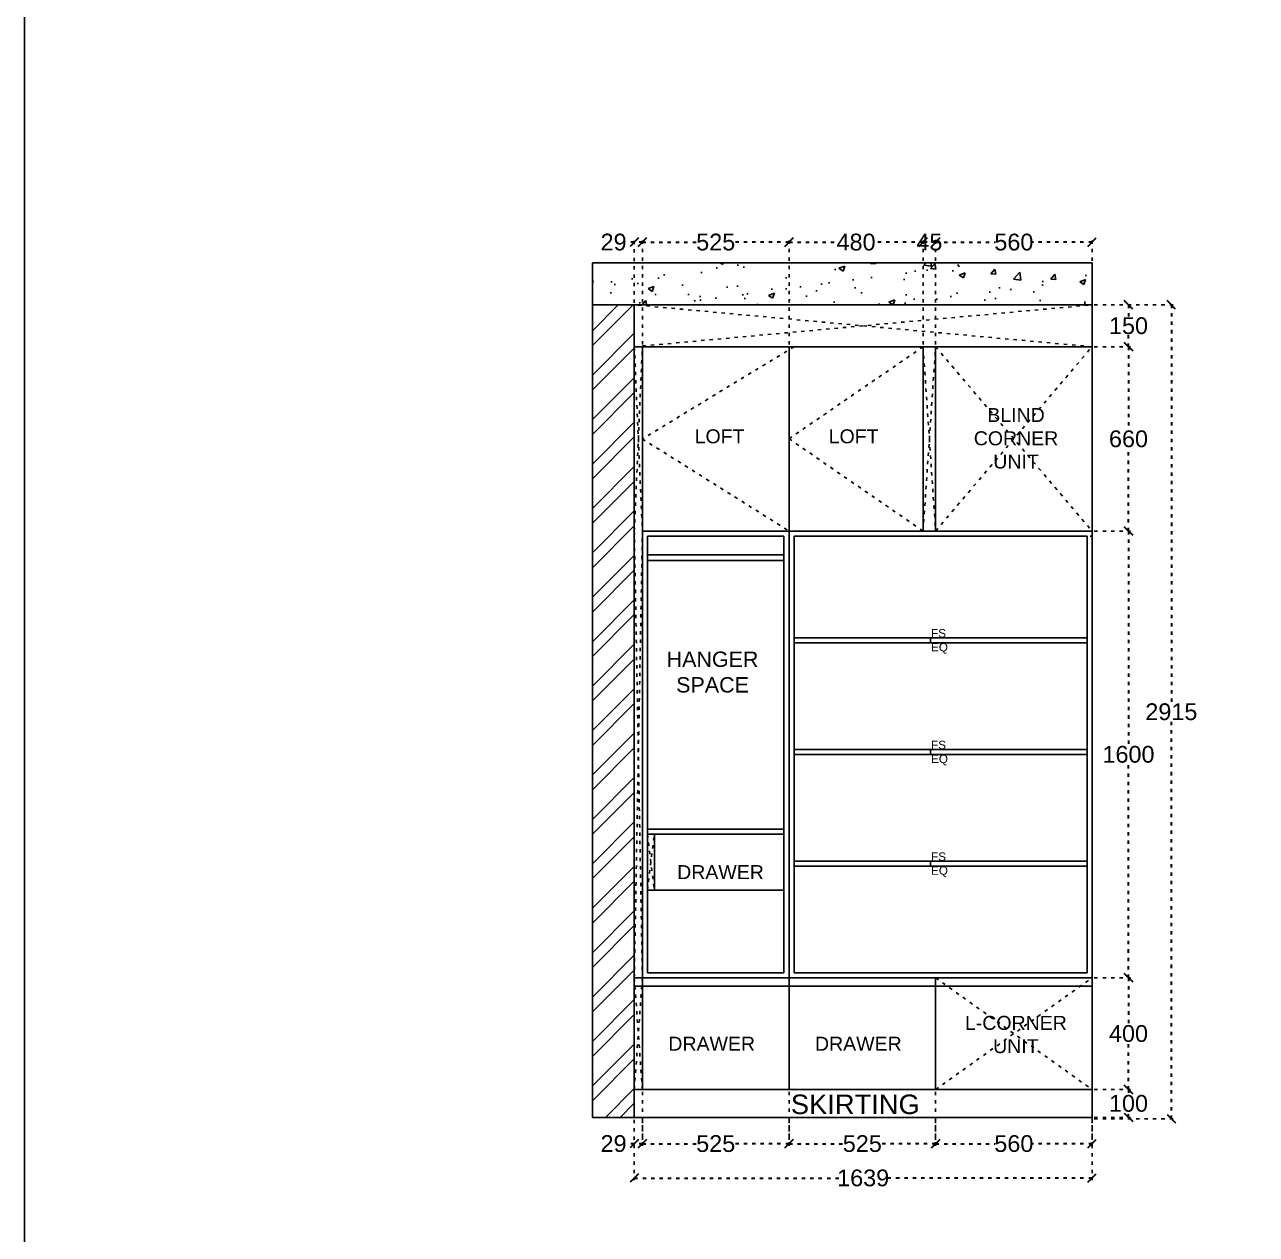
# Model space of a CAD drawing. Header units: millimetres. Extents: x 220712 to 1505573, y -354410 to 241923.
# Drawn here: x 220712 to 225122, y 80718 to 85051 of the extents above; entities that cross this region are included whole.
import ezdxf

# ---------------------------------------------------------------- set-up
doc = ezdxf.new("R2010")
doc.units = ezdxf.units.MM
doc.header["$MEASUREMENT"] = 0
doc.linetypes.add('ACAD_ISO03W100', pattern=[30, 12, -18])
doc.layers.add('Walls', color=253, linetype='Continuous')
doc.layers.add('Words', color=7, linetype='Continuous')
doc.styles.get("Standard").update_dxf_attribs({"font": 'arial.ttf'})
doc.dimstyles.get("Standard").update_dxf_attribs({"dimtxt": 60, "dimasz": 30, "dimexe": 7.75, "dimexo": 8.13, "dimgap": 0.63, "dimtad": 0, "dimtih": 1, "dimtoh": 1, "dimdec": 0, "dimzin": 0, "dimtxsty": 'Standard', "dimblk": 'OBLIQUE', "dimcen": 2.25, "dimclrd": 1, "dimclre": 1, "dimclrt": 1, "dimadec": 0, "dimazin": 0, "dimtfac": 1, "dimtdec": 0, "dimtofl": 0, "dimtmove": 0, "dimatfit": 3, "dimfxl": 1, "dimtolj": 1, "dimtzin": 0, "dimlwd": 30, "dimarcsym": 0})

# ---------------------------------------------------------------- blocks, each defined once
blk = doc.blocks.new('_Oblique')
at = {"color": 0, "linetype": 'ByBlock', "lineweight": -2}
blk.add_line((-0.5, -0.5), (0.5, 0.5), dxfattribs=at)
blk = doc.blocks.new('*D1561')
at = {"layer": 'Defpoints', "color": 0, "linetype": 'ACAD_ISO03W100', "transparency": 16777216}
for p in [(224533.5, 81237), (224664, 81237), (224533.5, 81137)]:
    blk.add_point(p, dxfattribs=at)
at = {"layer": 'Walls', "color": 1, "linetype": 'ACAD_ISO03W100', "lineweight": -2, "transparency": 16777216}
for p, q in [((224541.6, 81237), (224671.8, 81237)), ((224541.6, 81137), (224671.8, 81137))]:
    blk.add_line(p, q, dxfattribs=at)
at = {"layer": 'Walls', "color": 1, "linetype": 'ACAD_ISO03W100', "lineweight": 30, "transparency": 16777216}
for p, q in [((224664, 81237), (224664, 81218.3)), ((224664, 81137), (224664, 81155.7))]:
    blk.add_line(p, q, dxfattribs=at)
at = {"layer": 'Walls', "color": 1, "linetype": 'ACAD_ISO03W100', "lineweight": 30, "transparency": 16777216, "xscale": 30, "yscale": 30, "zscale": 30}
for p, rotation in [((224664, 81237), 90), ((224664, 81137), 270)]:
    blk.add_blockref('_Oblique', p, dxfattribs=dict(at, rotation=rotation))
at = {"layer": 'Walls', "color": 1, "linetype": 'ACAD_ISO03W100', "transparency": 16777216, "insert": (224664, 81187), "char_height": 60, "attachment_point": 5}
blk.add_mtext('\\A1;100', dxfattribs=at)
blk = doc.blocks.new('*D1562')
at = {"layer": 'Defpoints', "color": 0, "linetype": 'ACAD_ISO03W100', "transparency": 16777216}
for p in [(224533.5, 81637), (224664, 81637), (224533.5, 81237)]:
    blk.add_point(p, dxfattribs=at)
at = {"layer": 'Walls', "color": 1, "linetype": 'ACAD_ISO03W100', "lineweight": -2, "transparency": 16777216}
for p, q in [((224541.6, 81637), (224671.8, 81637)), ((224541.6, 81237), (224671.8, 81237))]:
    blk.add_line(p, q, dxfattribs=at)
at = {"layer": 'Walls', "color": 1, "linetype": 'ACAD_ISO03W100', "lineweight": 30, "transparency": 16777216}
for p, q in [((224664, 81637), (224664, 81468.3)), ((224664, 81237), (224664, 81405.7))]:
    blk.add_line(p, q, dxfattribs=at)
at = {"layer": 'Walls', "color": 1, "linetype": 'ACAD_ISO03W100', "lineweight": 30, "transparency": 16777216, "xscale": 30, "yscale": 30, "zscale": 30}
for p, rotation in [((224664, 81637), 90), ((224664, 81237), 270)]:
    blk.add_blockref('_Oblique', p, dxfattribs=dict(at, rotation=rotation))
at = {"layer": 'Walls', "color": 1, "linetype": 'ACAD_ISO03W100', "transparency": 16777216, "insert": (224664, 81437), "char_height": 60, "attachment_point": 5}
blk.add_mtext('\\A1;400', dxfattribs=at)
blk = doc.blocks.new('*D1563')
at = {"layer": 'Defpoints', "color": 0, "linetype": 'ACAD_ISO03W100', "transparency": 16777216}
for p in [(224533.5, 83237), (224664, 83237), (224533.5, 81637)]:
    blk.add_point(p, dxfattribs=at)
at = {"layer": 'Walls', "color": 1, "linetype": 'ACAD_ISO03W100', "lineweight": -2, "transparency": 16777216}
for p, q in [((224541.6, 83237), (224671.8, 83237)), ((224541.6, 81637), (224671.8, 81637))]:
    blk.add_line(p, q, dxfattribs=at)
at = {"layer": 'Walls', "color": 1, "linetype": 'ACAD_ISO03W100', "lineweight": 30, "transparency": 16777216}
for p, q in [((224664, 83237), (224664, 82468.3)), ((224664, 81637), (224664, 82405.7))]:
    blk.add_line(p, q, dxfattribs=at)
at = {"layer": 'Walls', "color": 1, "linetype": 'ACAD_ISO03W100', "lineweight": 30, "transparency": 16777216, "xscale": 30, "yscale": 30, "zscale": 30}
for p, rotation in [((224664, 83237), 90), ((224664, 81637), 270)]:
    blk.add_blockref('_Oblique', p, dxfattribs=dict(at, rotation=rotation))
at = {"layer": 'Walls', "color": 1, "linetype": 'ACAD_ISO03W100', "transparency": 16777216, "insert": (224664, 82437), "char_height": 60, "attachment_point": 5}
blk.add_mtext('\\A1;1600', dxfattribs=at)
blk = doc.blocks.new('*D1564')
at = {"layer": 'Defpoints', "color": 0, "linetype": 'ACAD_ISO03W100', "transparency": 16777216}
for p in [(224533.5, 83897), (224664, 83897), (224533.5, 83237)]:
    blk.add_point(p, dxfattribs=at)
at = {"layer": 'Walls', "color": 1, "linetype": 'ACAD_ISO03W100', "lineweight": -2, "transparency": 16777216}
for p, q in [((224541.6, 83897), (224671.8, 83897)), ((224541.6, 83237), (224671.8, 83237))]:
    blk.add_line(p, q, dxfattribs=at)
at = {"layer": 'Walls', "color": 1, "linetype": 'ACAD_ISO03W100', "lineweight": 30, "transparency": 16777216}
for p, q in [((224664, 83897), (224664, 83598.3)), ((224664, 83237), (224664, 83535.7))]:
    blk.add_line(p, q, dxfattribs=at)
at = {"layer": 'Walls', "color": 1, "linetype": 'ACAD_ISO03W100', "lineweight": 30, "transparency": 16777216, "xscale": 30, "yscale": 30, "zscale": 30}
for p, rotation in [((224664, 83897), 90), ((224664, 83237), 270)]:
    blk.add_blockref('_Oblique', p, dxfattribs=dict(at, rotation=rotation))
at = {"layer": 'Walls', "color": 1, "linetype": 'ACAD_ISO03W100', "transparency": 16777216, "insert": (224664, 83567), "char_height": 60, "attachment_point": 5}
blk.add_mtext('\\A1;660', dxfattribs=at)
blk = doc.blocks.new('*D1567')
at = {"layer": 'Defpoints', "color": 0, "linetype": 'ACAD_ISO03W100', "transparency": 16777216}
for p in [(224533.5, 84047), (224664, 84047), (224533.5, 83897)]:
    blk.add_point(p, dxfattribs=at)
at = {"layer": 'Walls', "color": 1, "linetype": 'ACAD_ISO03W100', "lineweight": -2, "transparency": 16777216}
for p, q in [((224541.6, 84047), (224671.8, 84047)), ((224541.6, 83897), (224671.8, 83897))]:
    blk.add_line(p, q, dxfattribs=at)
at = {"layer": 'Walls', "color": 1, "linetype": 'ACAD_ISO03W100', "lineweight": 30, "transparency": 16777216}
for p, q in [((224664, 84047), (224664, 84003.3)), ((224664, 83897), (224664, 83940.7))]:
    blk.add_line(p, q, dxfattribs=at)
at = {"layer": 'Walls', "color": 1, "linetype": 'ACAD_ISO03W100', "lineweight": 30, "transparency": 16777216, "xscale": 30, "yscale": 30, "zscale": 30}
for p, rotation in [((224664, 84047), 90), ((224664, 83897), 270)]:
    blk.add_blockref('_Oblique', p, dxfattribs=dict(at, rotation=rotation))
at = {"layer": 'Walls', "color": 1, "linetype": 'ACAD_ISO03W100', "transparency": 16777216, "insert": (224664, 83972), "char_height": 60, "attachment_point": 5}
blk.add_mtext('\\A1;150', dxfattribs=at)
blk = doc.blocks.new('*D1568')
at = {"layer": 'Defpoints', "color": 0, "linetype": 'ACAD_ISO03W100', "transparency": 16777216}
for p in [(223973.5, 81237), (224533.5, 81237), (223973.5, 81043)]:
    blk.add_point(p, dxfattribs=at)
at = {"layer": 'Walls', "color": 1, "linetype": 'ACAD_ISO03W100', "lineweight": -2, "transparency": 16777216}
for p, q in [((223973.5, 81228.9), (223973.5, 81035.2)), ((224533.5, 81228.9), (224533.5, 81035.2))]:
    blk.add_line(p, q, dxfattribs=at)
at = {"layer": 'Walls', "color": 1, "linetype": 'ACAD_ISO03W100', "lineweight": 30, "transparency": 16777216}
for p, q in [((223973.5, 81043), (224186.7, 81043)), ((224533.5, 81043), (224320.3, 81043))]:
    blk.add_line(p, q, dxfattribs=at)
at = {"layer": 'Walls', "color": 1, "linetype": 'ACAD_ISO03W100', "lineweight": 30, "transparency": 16777216, "xscale": 30, "yscale": 30, "zscale": 30, "rotation": 180}
blk.add_blockref('_Oblique', (223973.5, 81043), dxfattribs=at)
at = {"layer": 'Walls', "color": 1, "linetype": 'ACAD_ISO03W100', "lineweight": 30, "transparency": 16777216, "xscale": 30, "yscale": 30, "zscale": 30}
blk.add_blockref('_Oblique', (224533.5, 81043), dxfattribs=at)
at = {"layer": 'Walls', "color": 1, "linetype": 'ACAD_ISO03W100', "transparency": 16777216, "insert": (224253.5, 81043), "char_height": 60, "attachment_point": 5}
blk.add_mtext('\\A1;560', dxfattribs=at)
blk = doc.blocks.new('*D1569')
at = {"layer": 'Defpoints', "color": 0, "linetype": 'ACAD_ISO03W100', "transparency": 16777216}
for p in [(223448.5, 81237), (223973.5, 81137), (223448.5, 81043)]:
    blk.add_point(p, dxfattribs=at)
at = {"layer": 'Walls', "color": 1, "linetype": 'ACAD_ISO03W100', "lineweight": -2, "transparency": 16777216}
for p, q in [((223448.5, 81228.9), (223448.5, 81035.2)), ((223973.5, 81128.9), (223973.5, 81035.2))]:
    blk.add_line(p, q, dxfattribs=at)
at = {"layer": 'Walls', "color": 1, "linetype": 'ACAD_ISO03W100', "lineweight": 30, "transparency": 16777216}
for p, q in [((223448.5, 81043), (223643.9, 81043)), ((223973.5, 81043), (223778.1, 81043))]:
    blk.add_line(p, q, dxfattribs=at)
at = {"layer": 'Walls', "color": 1, "linetype": 'ACAD_ISO03W100', "lineweight": 30, "transparency": 16777216, "xscale": 30, "yscale": 30, "zscale": 30, "rotation": 180}
blk.add_blockref('_Oblique', (223448.5, 81043), dxfattribs=at)
at = {"layer": 'Walls', "color": 1, "linetype": 'ACAD_ISO03W100', "lineweight": 30, "transparency": 16777216, "xscale": 30, "yscale": 30, "zscale": 30}
blk.add_blockref('_Oblique', (223973.5, 81043), dxfattribs=at)
at = {"layer": 'Walls', "color": 1, "linetype": 'ACAD_ISO03W100', "transparency": 16777216, "insert": (223711, 81043), "char_height": 60, "attachment_point": 5}
blk.add_mtext('\\A1;525', dxfattribs=at)
blk = doc.blocks.new('*D1570')
at = {"layer": 'Defpoints', "color": 0, "linetype": 'ACAD_ISO03W100', "transparency": 16777216}
for p in [(222923.5, 81237), (223448.5, 81137), (222923.5, 81043)]:
    blk.add_point(p, dxfattribs=at)
at = {"layer": 'Walls', "color": 1, "linetype": 'ACAD_ISO03W100', "lineweight": -2, "transparency": 16777216}
for p, q in [((222923.5, 81228.9), (222923.5, 81035.2)), ((223448.5, 81128.9), (223448.5, 81035.2))]:
    blk.add_line(p, q, dxfattribs=at)
at = {"layer": 'Walls', "color": 1, "linetype": 'ACAD_ISO03W100', "lineweight": 30, "transparency": 16777216}
for p, q in [((222923.5, 81043), (223118.9, 81043)), ((223448.5, 81043), (223253.1, 81043))]:
    blk.add_line(p, q, dxfattribs=at)
at = {"layer": 'Walls', "color": 1, "linetype": 'ACAD_ISO03W100', "lineweight": 30, "transparency": 16777216, "xscale": 30, "yscale": 30, "zscale": 30, "rotation": 180}
blk.add_blockref('_Oblique', (222923.5, 81043), dxfattribs=at)
at = {"layer": 'Walls', "color": 1, "linetype": 'ACAD_ISO03W100', "lineweight": 30, "transparency": 16777216, "xscale": 30, "yscale": 30, "zscale": 30}
blk.add_blockref('_Oblique', (223448.5, 81043), dxfattribs=at)
at = {"layer": 'Walls', "color": 1, "linetype": 'ACAD_ISO03W100', "transparency": 16777216, "insert": (223186, 81043), "char_height": 60, "attachment_point": 5}
blk.add_mtext('\\A1;525', dxfattribs=at)
blk = doc.blocks.new('*D1571')
at = {"layer": 'Defpoints', "color": 0, "linetype": 'ACAD_ISO03W100', "transparency": 16777216}
for p in [(222894.5, 81137), (222923.5, 81137), (222894.5, 81043)]:
    blk.add_point(p, dxfattribs=at)
at = {"layer": 'Walls', "color": 1, "linetype": 'ACAD_ISO03W100', "lineweight": -2, "transparency": 16777216}
for p, q in [((222894.5, 81128.9), (222894.5, 81035.2)), ((222923.5, 81128.9), (222923.5, 81035.2))]:
    blk.add_line(p, q, dxfattribs=at)
at = {"layer": 'Walls', "color": 1, "linetype": 'ACAD_ISO03W100', "lineweight": 30, "transparency": 16777216}
for p, q in [((222894.5, 81043), (222864.5, 81043)), ((222923.5, 81043), (222894.5, 81043))]:
    blk.add_line(p, q, dxfattribs=at)
at = {"layer": 'Walls', "color": 1, "linetype": 'ACAD_ISO03W100', "lineweight": 30, "transparency": 16777216, "xscale": 30, "yscale": 30, "zscale": 30, "rotation": 180}
blk.add_blockref('_Oblique', (222894.5, 81043), dxfattribs=at)
at = {"layer": 'Walls', "color": 1, "linetype": 'ACAD_ISO03W100', "lineweight": 30, "transparency": 16777216, "xscale": 30, "yscale": 30, "zscale": 30}
blk.add_blockref('_Oblique', (222923.5, 81043), dxfattribs=at)
at = {"layer": 'Walls', "color": 1, "linetype": 'ACAD_ISO03W100', "transparency": 16777216, "insert": (222820.3, 81043), "char_height": 60, "attachment_point": 5}
blk.add_mtext('\\A1;29', dxfattribs=at)
blk = doc.blocks.new('*D1560')
at = {"layer": 'Defpoints', "color": 0, "linetype": 'ACAD_ISO03W100', "transparency": 16777216}
for p in [(222894.5, 81137), (224533.5, 81137), (224533.5, 80920)]:
    blk.add_point(p, dxfattribs=at)
at = {"layer": 'Walls', "color": 1, "linetype": 'ACAD_ISO03W100', "lineweight": -2, "transparency": 16777216}
for p, q in [((222894.5, 81128.9), (222894.5, 80912.2)), ((224533.5, 81128.9), (224533.5, 80912.2))]:
    blk.add_line(p, q, dxfattribs=at)
at = {"layer": 'Walls', "color": 1, "linetype": 'ACAD_ISO03W100', "lineweight": 30, "transparency": 16777216}
for p, q in [((222894.5, 80920), (223626.5, 80920)), ((224533.5, 80920), (223801.5, 80920))]:
    blk.add_line(p, q, dxfattribs=at)
at = {"layer": 'Walls', "color": 1, "linetype": 'ACAD_ISO03W100', "lineweight": 30, "transparency": 16777216, "xscale": 30, "yscale": 30, "zscale": 30, "rotation": 180}
blk.add_blockref('_Oblique', (222894.5, 80920), dxfattribs=at)
at = {"layer": 'Walls', "color": 1, "linetype": 'ACAD_ISO03W100', "lineweight": 30, "transparency": 16777216, "xscale": 30, "yscale": 30, "zscale": 30}
blk.add_blockref('_Oblique', (224533.5, 80920), dxfattribs=at)
at = {"layer": 'Walls', "color": 1, "linetype": 'ACAD_ISO03W100', "transparency": 16777216, "insert": (223714, 80920), "char_height": 60, "attachment_point": 5}
blk.add_mtext('\\A1;1639', dxfattribs=at)
blk = doc.blocks.new('*D1565')
at = {"layer": 'Defpoints', "color": 0, "linetype": 'ACAD_ISO03W100', "transparency": 16777216}
for p in [(223973.5, 84271.5), (223973.5, 83897), (224533.5, 83897)]:
    blk.add_point(p, dxfattribs=at)
at = {"layer": 'Walls', "color": 1, "linetype": 'ACAD_ISO03W100', "lineweight": -2, "transparency": 16777216}
for p, q in [((223973.5, 83905.1), (223973.5, 84279.2)), ((224533.5, 83905.1), (224533.5, 84279.2))]:
    blk.add_line(p, q, dxfattribs=at)
at = {"layer": 'Walls', "color": 1, "linetype": 'ACAD_ISO03W100', "lineweight": 30, "transparency": 16777216}
for p, q in [((223973.5, 84271.5), (224186.7, 84271.5)), ((224533.5, 84271.5), (224320.3, 84271.5))]:
    blk.add_line(p, q, dxfattribs=at)
at = {"layer": 'Walls', "color": 1, "linetype": 'ACAD_ISO03W100', "lineweight": 30, "transparency": 16777216, "xscale": 30, "yscale": 30, "zscale": 30, "rotation": 180}
blk.add_blockref('_Oblique', (223973.5, 84271.5), dxfattribs=at)
at = {"layer": 'Walls', "color": 1, "linetype": 'ACAD_ISO03W100', "lineweight": 30, "transparency": 16777216, "xscale": 30, "yscale": 30, "zscale": 30}
blk.add_blockref('_Oblique', (224533.5, 84271.5), dxfattribs=at)
at = {"layer": 'Walls', "color": 1, "linetype": 'ACAD_ISO03W100', "transparency": 16777216, "insert": (224253.5, 84271.5), "char_height": 60, "attachment_point": 5}
blk.add_mtext('\\A1;560', dxfattribs=at)
blk = doc.blocks.new('*D1566')
at = {"layer": 'Defpoints', "color": 0, "linetype": 'ACAD_ISO03W100', "transparency": 16777216}
for p in [(223928.5, 84271.5), (223928.5, 83897), (223973.5, 83897)]:
    blk.add_point(p, dxfattribs=at)
at = {"layer": 'Walls', "color": 1, "linetype": 'ACAD_ISO03W100', "lineweight": -2, "transparency": 16777216}
for p, q in [((223928.5, 83905.13), (223928.5, 84279.25)), ((223973.5, 83905.13), (223973.5, 84279.25))]:
    blk.add_line(p, q, dxfattribs=at)
at = {"layer": 'Walls', "color": 1, "linetype": 'ACAD_ISO03W100', "lineweight": 30, "transparency": 16777216}
blk.add_line((223973.5, 84271.5), (223928.5, 84271.5), dxfattribs=at)
at = {"layer": 'Walls', "color": 1, "linetype": 'ACAD_ISO03W100', "lineweight": 30, "transparency": 16777216, "xscale": 30, "yscale": 30, "zscale": 30, "rotation": 180}
blk.add_blockref('_Oblique', (223928.5, 84271.5), dxfattribs=at)
at = {"layer": 'Walls', "color": 1, "linetype": 'ACAD_ISO03W100', "lineweight": 30, "transparency": 16777216, "xscale": 30, "yscale": 30, "zscale": 30}
blk.add_blockref('_Oblique', (223973.5, 84271.5), dxfattribs=at)
at = {"layer": 'Walls', "color": 1, "linetype": 'ACAD_ISO03W100', "transparency": 16777216, "insert": (223951, 84271.5), "char_height": 60, "attachment_point": 5}
blk.add_mtext('\\A1;45', dxfattribs=at)
blk = doc.blocks.new('*D1572')
at = {"layer": 'Defpoints', "color": 0, "linetype": 'ACAD_ISO03W100', "transparency": 16777216}
for p in [(223928.5, 84271.5), (223448.5, 83897), (223928.5, 83897)]:
    blk.add_point(p, dxfattribs=at)
at = {"layer": 'Walls', "color": 1, "linetype": 'ACAD_ISO03W100', "lineweight": -2, "transparency": 16777216}
for p, q in [((223448.5, 83905.1), (223448.5, 84279.2)), ((223928.5, 83905.1), (223928.5, 84279.2))]:
    blk.add_line(p, q, dxfattribs=at)
at = {"layer": 'Walls', "color": 1, "linetype": 'ACAD_ISO03W100', "lineweight": 30, "transparency": 16777216}
for p, q in [((223448.5, 84271.5), (223620.5, 84271.5)), ((223928.5, 84271.5), (223756.5, 84271.5))]:
    blk.add_line(p, q, dxfattribs=at)
at = {"layer": 'Walls', "color": 1, "linetype": 'ACAD_ISO03W100', "lineweight": 30, "transparency": 16777216, "xscale": 30, "yscale": 30, "zscale": 30, "rotation": 180}
blk.add_blockref('_Oblique', (223448.5, 84271.5), dxfattribs=at)
at = {"layer": 'Walls', "color": 1, "linetype": 'ACAD_ISO03W100', "lineweight": 30, "transparency": 16777216, "xscale": 30, "yscale": 30, "zscale": 30}
blk.add_blockref('_Oblique', (223928.5, 84271.5), dxfattribs=at)
at = {"layer": 'Walls', "color": 1, "linetype": 'ACAD_ISO03W100', "transparency": 16777216, "insert": (223688.5, 84271.5), "char_height": 60, "attachment_point": 5}
blk.add_mtext('\\A1;480', dxfattribs=at)
blk = doc.blocks.new('*D1573')
at = {"layer": 'Defpoints', "color": 0, "linetype": 'ACAD_ISO03W100', "transparency": 16777216}
for p in [(222923.5, 84271.5), (222923.5, 83897), (223448.5, 83897)]:
    blk.add_point(p, dxfattribs=at)
at = {"layer": 'Walls', "color": 1, "linetype": 'ACAD_ISO03W100', "lineweight": -2, "transparency": 16777216}
for p, q in [((222923.5, 83905.1), (222923.5, 84279.2)), ((223448.5, 83905.1), (223448.5, 84279.2))]:
    blk.add_line(p, q, dxfattribs=at)
at = {"layer": 'Walls', "color": 1, "linetype": 'ACAD_ISO03W100', "lineweight": 30, "transparency": 16777216}
for p, q in [((222923.5, 84271.5), (223118.9, 84271.5)), ((223448.5, 84271.5), (223253.1, 84271.5))]:
    blk.add_line(p, q, dxfattribs=at)
at = {"layer": 'Walls', "color": 1, "linetype": 'ACAD_ISO03W100', "lineweight": 30, "transparency": 16777216, "xscale": 30, "yscale": 30, "zscale": 30, "rotation": 180}
blk.add_blockref('_Oblique', (222923.5, 84271.5), dxfattribs=at)
at = {"layer": 'Walls', "color": 1, "linetype": 'ACAD_ISO03W100', "lineweight": 30, "transparency": 16777216, "xscale": 30, "yscale": 30, "zscale": 30}
blk.add_blockref('_Oblique', (223448.5, 84271.5), dxfattribs=at)
at = {"layer": 'Walls', "color": 1, "linetype": 'ACAD_ISO03W100', "transparency": 16777216, "insert": (223186, 84271.5), "char_height": 60, "attachment_point": 5}
blk.add_mtext('\\A1;525', dxfattribs=at)
blk = doc.blocks.new('*D1574')
at = {"layer": 'Defpoints', "color": 0, "linetype": 'ACAD_ISO03W100', "transparency": 16777216}
for p in [(222894.6, 84271.5), (222894.6, 83895.7), (222923.5, 83897)]:
    blk.add_point(p, dxfattribs=at)
at = {"layer": 'Walls', "color": 1, "linetype": 'ACAD_ISO03W100', "lineweight": 30, "transparency": 16777216}
for p, q in [((222894.6, 84271.5), (222864.6, 84271.5)), ((222923.5, 84271.5), (222894.6, 84271.5))]:
    blk.add_line(p, q, dxfattribs=at)
at = {"layer": 'Walls', "color": 1, "linetype": 'ACAD_ISO03W100', "lineweight": -2, "transparency": 16777216}
for p, q in [((222894.6, 83903.9), (222894.6, 84279.2)), ((222923.5, 83905.1), (222923.5, 84279.2))]:
    blk.add_line(p, q, dxfattribs=at)
at = {"layer": 'Walls', "color": 1, "linetype": 'ACAD_ISO03W100', "lineweight": 30, "transparency": 16777216, "xscale": 30, "yscale": 30, "zscale": 30, "rotation": 180}
blk.add_blockref('_Oblique', (222894.6, 84271.5), dxfattribs=at)
at = {"layer": 'Walls', "color": 1, "linetype": 'ACAD_ISO03W100', "lineweight": 30, "transparency": 16777216, "xscale": 30, "yscale": 30, "zscale": 30}
blk.add_blockref('_Oblique', (222923.5, 84271.5), dxfattribs=at)
at = {"layer": 'Walls', "color": 1, "linetype": 'ACAD_ISO03W100', "transparency": 16777216, "insert": (222820.4, 84271.5), "char_height": 60, "attachment_point": 5}
blk.add_mtext('\\A1;29', dxfattribs=at)
blk = doc.blocks.new('*D1575')
at = {"layer": 'Defpoints', "color": 0, "linetype": 'ACAD_ISO03W100', "transparency": 16777216}
for p in [(224533.5, 84047), (224533.5, 81132.1), (224817.5, 81132.1)]:
    blk.add_point(p, dxfattribs=at)
at = {"layer": 'Walls', "color": 1, "linetype": 'ACAD_ISO03W100', "lineweight": -2, "transparency": 16777216}
for p, q in [((224541.6, 84047), (224825.3, 84047)), ((224541.6, 81132.1), (224825.3, 81132.1))]:
    blk.add_line(p, q, dxfattribs=at)
at = {"layer": 'Walls', "color": 1, "linetype": 'ACAD_ISO03W100', "lineweight": 30, "transparency": 16777216}
for p, q in [((224817.5, 84047), (224817.5, 82620.8)), ((224817.5, 81132.1), (224817.5, 82558.3))]:
    blk.add_line(p, q, dxfattribs=at)
at = {"layer": 'Walls', "color": 1, "linetype": 'ACAD_ISO03W100', "lineweight": 30, "transparency": 16777216, "xscale": 30, "yscale": 30, "zscale": 30}
for p, rotation in [((224817.5, 84047), 90), ((224817.5, 81132.1), 270)]:
    blk.add_blockref('_Oblique', p, dxfattribs=dict(at, rotation=rotation))
at = {"layer": 'Walls', "color": 1, "linetype": 'ACAD_ISO03W100', "transparency": 16777216, "insert": (224817.5, 82589.5), "char_height": 60, "attachment_point": 5}
blk.add_mtext('\\A1;2915', dxfattribs=at)

msp = doc.modelspace()

# ---------------------------------------------------------------- hatches: boundary and pattern name
at = {"layer": 'Walls', "linetype": 'ACAD_ISO03W100', "true_color": 0xc7c8ca}
h = msp.add_hatch(dxfattribs=at)
h.set_pattern_fill('AR-CONC', color=9, scale=30)
h.set_pattern_definition([(50, (0, -4351.5), (215.17805, -18.82564), [22.5, -247.5]), (355, (0, -4351.5), (-41.6254, 225.65764), [18, -198]), (100.45144, (17.93, -4353.07), (173.55265, 206.832), [19.12206, -210.34263]), (46.1842, (0, -4291.5), (320.1724, -49.65578), [33.75, -371.25]), (96.63564, (26.68, -4295.64), (280.3986, 292.2356), [28.6831, -315.51413]), (351.18416, (0, -4291.5), (280.3986, 292.2356), [27, -297]), (21, (30, -4306.5), (179.07212, -120.78567), [22.5, -247.5]), (326, (30, -4306.5), (72.9946, 217.54501), [18, -198]), (71.45144, (44.92, -4316.57), (252.06671, 96.75935), [19.12206, -210.34263]), (37.5, (0, -4351.5), (3.647957, 99.868156), [0, -195.6, 0, -201, 0, -198.75]), (7.5, (0, -4351.5), (78.92086, 118.323514), [0, -114.6, 0, -191.1, 0, -75.75]), (327.5, (-66.9, -4351.5), (160.14673, -6.766462), [0, -75, 0, -234, 0, -310.5]), (317.5, (-96.9, -4351.5), (174.95585, 30.031495), [0, -97.5, 0, -155.4, 0, -220.5])])
h.paths.add_polyline_path([(224533.5, 84047), (224533.5, 84197), (222744.5, 84197), (222744.5, 84047)])
h = msp.add_hatch(dxfattribs=at)
h.set_pattern_fill('ANSI32', color=9, scale=300)
h.set_pattern_definition([(45, (0, -4351.5), (-79.549513, 79.549513), []), (45, (53.03, -4351.5), (-79.549513, 79.549513), [])])
h.paths.add_polyline_path([(222894.5, 84047), (222744.5, 84047), (222744.5, 81137), (222894.5, 81137)])

# ---------------------------------------------------------------- linework, layer by layer
at = {"layer": 'Walls', "color": 18, "true_color": 0x000000}
for p, q in [((222744.5, 84197), (224533.5, 84197)), ((222744.5, 81137), (222744.5, 84197)), ((224533.5, 84197), (224533.5, 81137)), ((222744.5, 84047), (224533.5, 84047)), ((222894.5, 81137), (222894.5, 84047)), ((222894.5, 83897), (224533.5, 83897)), ((224533.5, 81137), (222744.5, 81137))]:
    msp.add_line(p, q, dxfattribs=at)
at = {"layer": 'Walls', "color": 159, "true_color": 0x22346e}
for p, q in [((222923.5, 81237), (222923.5, 83897)), ((223448.5, 81237), (223448.5, 83897)), ((223928.5, 83897), (223928.5, 83237)), ((223973.5, 83897), (223973.5, 83237)), ((224533.5, 83237), (222923.5, 83237)), ((223430.5, 83219), (222941.5, 83219)), ((222941.5, 83219), (222941.5, 81655)), ((223430.5, 81655), (223430.5, 83219)), ((223466.5, 83219), (224515.5, 83219)), ((223466.5, 81655), (223466.5, 83219)), ((224515.5, 83219), (224515.5, 81655)), ((224533.5, 83219), (224527.2, 83219)), ((222941.5, 83152), (223430.5, 83152)), ((223430.5, 83132), (222941.5, 83132)), ((224515.5, 82855), (223466.5, 82855)), ((224515.5, 82855), (223466.5, 82855)), ((224515.5, 82837), (223466.5, 82837)), ((224515.5, 82455), (223466.5, 82455)), ((224515.5, 82455), (223466.5, 82455)), ((224515.5, 82437), (223466.5, 82437)), ((223430.5, 82169), (222941.5, 82169)), ((223430.5, 82151), (222941.5, 82151)), ((222966.5, 82151), (222966.5, 81951)), ((224515.5, 82055), (223466.5, 82055)), ((224515.5, 82055), (223466.5, 82055)), ((224515.5, 82037), (223466.5, 82037)), ((223430.5, 81951), (222941.5, 81951)), ((224533.5, 81637), (222894.5, 81637)), ((222941.5, 81655), (223430.5, 81655)), ((224515.5, 81655), (223466.5, 81655)), ((223973.5, 81637), (223973.5, 81237)), ((224533.5, 81607), (222894.5, 81607)), ((224533.5, 81237), (222894.5, 81237))]:
    msp.add_line(p, q, dxfattribs=at)
at = {"layer": 'Walls', "color": 9, "true_color": 0xc7c8ca}
for p, q in [((223955.5, 82855), (223955.5, 82837)), ((223955.5, 82455), (223955.5, 82437)), ((223955.5, 82055), (223955.5, 82037))]:
    msp.add_line(p, q, dxfattribs=at)
at = {"layer": 'Walls', "color": 18, "true_color": 0x000000}
msp.add_lwpolyline([(220711.5, 98109), (264020, 98109), (264020, 74090), (220711.5, 74090)], close=True, dxfattribs=at)
at = {"layer": 'Walls', "color": 240, "linetype": 'ACAD_ISO03W100', "true_color": 0xed1f24}
for points in [[(222894.5, 83897), (224533.5, 84047), (224533.5, 83897), (222894.5, 84047)], [(222894.5, 83237), (222923.5, 83897), (222894.5, 83897), (222923.5, 83237)], [(223928.5, 83897), (223973.5, 83237), (223928.5, 83237), (223973.5, 83897)], [(222894.5, 83237), (222923.5, 81637), (222894.5, 81637), (222923.5, 83237)], [(222941.5, 81951), (222966.5, 82151), (222941.5, 82151), (222966.5, 81951)], [(222894.5, 81237), (222923.5, 81637), (222894.5, 81637), (222923.5, 81237)]]:
    msp.add_lwpolyline(points, dxfattribs=at)
at = {"layer": 'Walls', "color": 9, "linetype": 'ACAD_ISO03W100', "true_color": 0xc7c8ca}
for points in [[(223466.7, 83897), (222923.5, 83567), (223448.5, 83237)], [(223928.5, 83897), (223448.5, 83567.5), (223928.5, 83237)], [(223973.5, 83237), (224533.5, 83897), (223973.5, 83897), (224533.5, 83237)], [(223973.5, 81237), (224533.5, 81637), (223973.5, 81637), (224533.5, 81237)]]:
    msp.add_lwpolyline(points, dxfattribs=at)

# ---------------------------------------------------------------- texts
at = {"color": 7, "char_height": 50, "attachment_point": 1}
for s, insert in [('\\pxqc;BLIND CORNER \\PUNIT', (224030, 83677.5)), ('\\pxqc;LOFT', (222968.5, 83601.2)), ('\\pxqc;LOFT', (223448.5, 83601.2)), ('\\pxqc;L-CORNER \\PUNIT', (224029.5, 81500.6))]:
    msp.add_mtext_dynamic_manual_height_columns(s, width=462.73, gutter_width=1213, heights=[0], dxfattribs=dict(at, insert=insert))
at = {"insert": (223455, 81218.9), "char_height": 70, "attachment_point": 1}
msp.add_mtext_dynamic_manual_height_columns('SKIRTING', width=1609.978, gutter_width=12.5, heights=[0], dxfattribs=at)
at = {"layer": 'Words', "color": 0, "attachment_point": 1}
for s, width, heights, insert, char_height in [('FS\\PEQ', 1178.022, [0], (223957, 82886), 30), ('\\pxqc;HANGER\\PSPACE', 324.313, [440.1], (223012.5, 82805.4), 55), ('FS\\PEQ', 1178.022, [0], (223957, 82486), 30), ('FS\\PEQ', 1178.022, [0], (223957, 82086), 30), ('DRAWER', 795.826, [440.1], (223048, 82040.5), 50), ('DRAWER', 795.826, [440.1], (223016.5, 81426), 50), ('DRAWER', 795.826, [440.1], (223541.5, 81426), 50)]:
    msp.add_mtext_dynamic_manual_height_columns(s, width=width, gutter_width=866.4, heights=heights, dxfattribs=dict(at, insert=insert, char_height=char_height))

# ---------------------------------------------------------------- dimensions: what is measured, and where the dimension line sits
at = {"layer": 'Walls', "color": 240, "linetype": 'ACAD_ISO03W100', "true_color": 0xed1f24}
for base, p1, p2, picture, middle in [((222894.6, 84271.5), (222923.5, 83897), (222894.6, 83895.7), '*D1574', (222820.4, 84271.5)), ((222923.5, 84271.5), (223448.5, 83897), (222923.5, 83897), '*D1573', (223186, 84271.5)), ((223928.5, 84271.5), (223448.5, 83897), (223928.5, 83897), '*D1572', (223688.5, 84271.5)), ((223973.5, 84271.5), (224533.5, 83897), (223973.5, 83897), '*D1565', (224253.5, 84271.5)), ((222923.5, 81043), (223448.5, 81137), (222923.5, 81237), '*D1570', (223186, 81043)), ((223448.5, 81043), (223973.5, 81137), (223448.5, 81237), '*D1569', (223711, 81043)), ((223973.5, 81043), (224533.5, 81237), (223973.5, 81237), '*D1568', (224253.5, 81043)), ((222894.5, 81043), (222923.5, 81137), (222894.5, 81137), '*D1571', (222820.3, 81043)), ((224533.5, 80920), (222894.5, 81137), (224533.5, 81137), '*D1560', (223714, 80920))]:
    dim = msp.add_linear_dim(base=base, p1=p1, p2=p2, dimstyle='Standard', dxfattribs=at)
    dim.commit()
    dim.dimension.update_dxf_attribs({"geometry": picture, "text_midpoint": middle})
dim = msp.add_linear_dim(base=(223928.5, 84271.5), p1=(223973.5, 83897), p2=(223928.5, 83897), dimstyle='Standard', dxfattribs=at)
dim.commit()
dim.dimension.update_dxf_attribs({"geometry": '*D1566', "text_midpoint": (223951, 84271.5), "dimtype": 160})
for base, p1, p2, picture, middle in [((224664, 84047), (224533.5, 83897), (224533.5, 84047), '*D1567', (224664, 83972)), ((224664, 83897), (224533.5, 83237), (224533.5, 83897), '*D1564', (224664, 83567)), ((224664, 81637), (224533.5, 81237), (224533.5, 81637), '*D1562', (224664, 81437)), ((224664, 81237), (224533.5, 81137), (224533.5, 81237), '*D1561', (224664, 81187))]:
    dim = msp.add_linear_dim(base=base, p1=p1, p2=p2, angle=90, dimstyle='Standard', dxfattribs=at)
    dim.commit()
    dim.dimension.update_dxf_attribs({"geometry": picture, "text_midpoint": middle})
at = {"layer": 'Walls', "color": 159, "linetype": 'ACAD_ISO03W100', "true_color": 0x22346e}
dim = msp.add_linear_dim(base=(224817.5, 81132.1), p1=(224533.5, 84047), p2=(224533.5, 81132.1), angle=90, dimstyle='Standard', dxfattribs=at)
dim.commit()
dim.dimension.update_dxf_attribs({"geometry": '*D1575', "text_midpoint": (224817.5, 82589.5)})
at = {"layer": 'Walls', "color": 240, "linetype": 'ACAD_ISO03W100', "true_color": 0xed1f24}
dim = msp.add_linear_dim(base=(224664, 83237), p1=(224533.5, 81637), p2=(224533.5, 83237), angle=90, dimstyle='Standard', dxfattribs=at)
dim.commit()
dim.dimension.update_dxf_attribs({"geometry": '*D1563', "text_midpoint": (224664, 82437), "dimtype": 160})

doc.saveas('drawing.dxf')
